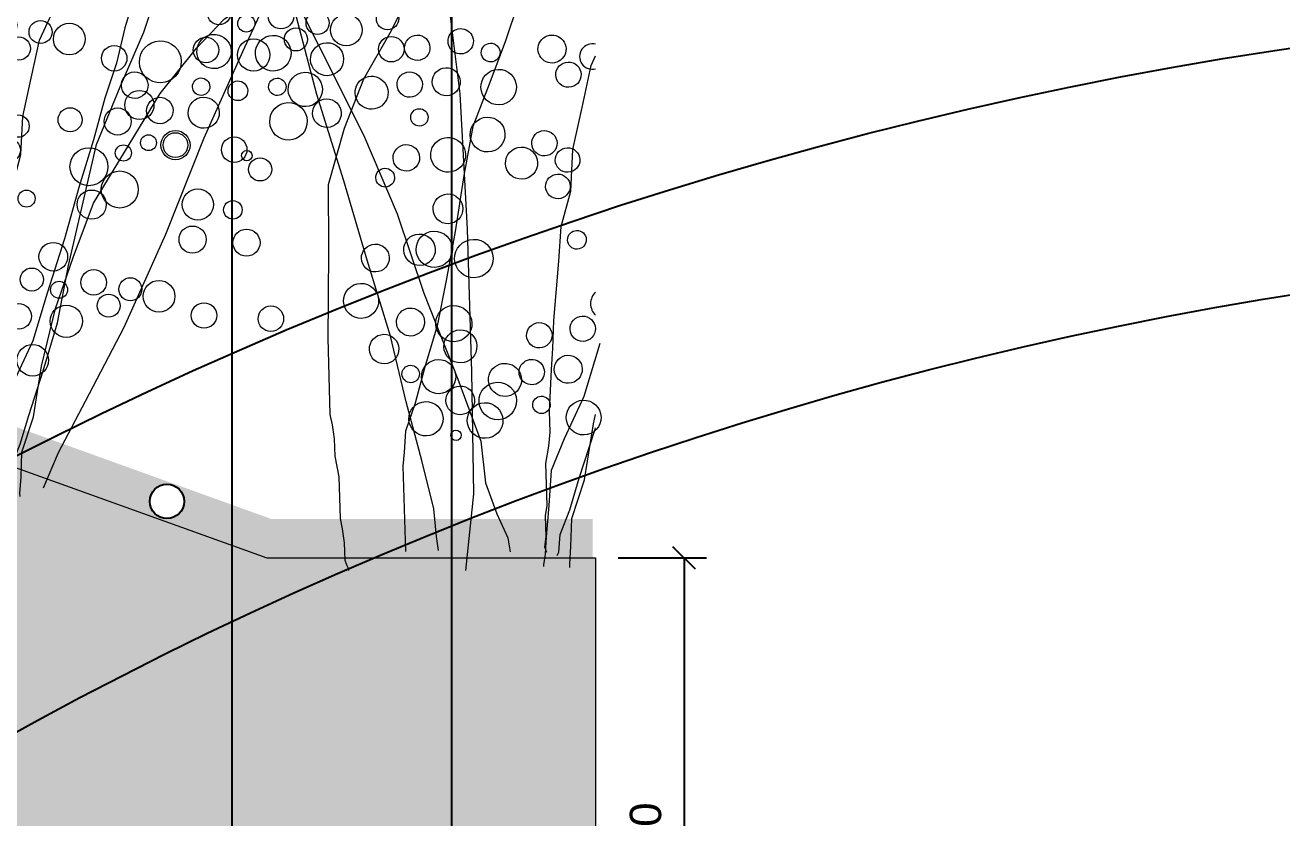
# Model space of a CAD drawing. Header units: metres. Extents: x -325 to 301, y -147 to 149.
# Drawn here: x 15.002 to 16.403, y 118.587 to 119.471 of the extents above; entities that cross this region are included whole.
import ezdxf

# ---------------------------------------------------------------- set-up
doc = ezdxf.new("R2010")
doc.units = ezdxf.units.M
doc.layers.get('Defpoints').update_dxf_attribs({"lineweight": 13})
doc.layers.add('-AUX_RIM', color=2, linetype='Continuous', plot=False)
doc.layers.add('0-TX-1_25', color=7, linetype='Continuous', true_color=0x3f4f7f)
for name, color, linetype in [('02-TRAÇ-D-linia 2', 251, 'Continuous'), ('10-DET-encoixinat', 37, 'Continuous'), ('10-DET_TERRENY_compactat', 252, 'Continuous')]:
    doc.layers.add(name, color=color, linetype=linetype)
for name, color, linetype, lineweight in [('05-VEG-gris 50%', 253, 'Continuous', 18), ('1-CM', 7, 'Continuous', 0), ('2-L-secció', 1, 'Continuous', 0)]:
    doc.layers.add(name, color=color, linetype=linetype, lineweight=lineweight)
doc.styles.get("Standard").update_dxf_attribs({"font": 'arial.ttf'})
doc.dimstyles.new('ISO-25', dxfattribs={"dimtxt": 0.1, "dimasz": 0.1, "dimexe": 0.1, "dimexo": 0.1, "dimgap": 0.1, "dimtad": 1, "dimdec": 0, "dimlfac": 100, "dimzin": 9, "dimtxsty": 'Standard', "dimblk": 'OBLIQUE', "dimcen": 0.1, "dimadec": 0, "dimazin": 0, "dimtfac": 1, "dimtdec": 0, "dimtmove": 0, "dimatfit": 3, "dimldrblk": 'OBLIQUE', "dimfxl": 1, "dimarcsym": 0})

# ---------------------------------------------------------------- blocks, each defined once
blk = doc.blocks.new('ccddddddddddd')
for points in [[(92.17118508927524, 14.45525125507265), (92.1602315818891, 14.54284491715953), (92.14927795156837, 14.71803216030821), (92.08355653705075, 15.02460998017341), (91.9959279843606, 15.39688300667331), (91.9082994312048, 15.81295286351815), (91.77685660263523, 16.29471792606637), (91.64541377406567, 16.79838144592941), (91.49206380639225, 17.34584179753438), (91.36062097735703, 17.91520052356645), (91.22917814878747, 18.52835616283119), (91.11964245792478, 19.14151172060519), (91.09773531928658, 19.6451752409339), (91.08678181190044, 20.01744826603681), (91.08678181190044, 20.1926355920732), (91.10868894960731, 20.19263559160754)], [(90.23240342363715, 20.01744826603681), (90.25431056134403, 20.01744826603681), (90.35289262235165, 19.92985460348427), (90.41861403686926, 19.7765657347627), (90.55005686543882, 19.57947995234281), (90.74722110852599, 19.22910538315773), (90.96629249025136, 18.79113706946373), (91.22917814878747, 18.26557517424226), (91.51397094503045, 17.65241961786523), (91.77685660263523, 17.08306080941111), (91.97402084618807, 16.57939737197012), (92.12737081339583, 16.07573385164142), (92.32453505601734, 15.52827350096777), (92.45597788598388, 15.13410201761872), (92.47788502369076, 14.8713211119175), (92.54360643820837, 14.67423532949761), (92.60932785319164, 14.52094646031037), (92.62028148304671, 14.43335279775783)], [(92.63123499089852, 19.97365143429488), (92.6531421286054, 19.9736514352262), (92.64218862075359, 19.88605777220801), (92.63123499043286, 19.79846410965547), (92.63123499136418, 19.6889720717445), (92.60932785226032, 19.60137840919197), (92.59837434487417, 19.53568312060088), (92.57646720623598, 19.44808954047039), (92.5545600685291, 19.36049587745219), (92.53265293082222, 19.25100375711918), (92.46693151630461, 19.11961326375604), (92.44502437766641, 18.96632439503446), (92.3793029631488, 18.79113706946373), (92.31358154863119, 18.61594982631505), (92.24786013411358, 18.41886404342949), (92.18213872006163, 18.22177834343165), (92.11641730554402, 18.00279418611899), (91.96306733880192, 17.71811482310295), (91.78781023295596, 17.43343546055257), (91.65636740392074, 17.12685764115304), (91.54683171305805, 16.77648307196796), (91.53587808320299, 16.38231158908457), (91.52492457535118, 16.05383539479226), (91.51397094456479, 15.81295286351815), (91.51397094456479, 15.33118780050427), (91.52492457535118, 15.26549251191318), (91.53587808273733, 15.17789884936064), (91.53587808273733, 15.068406812381), (91.54683171305805, 15.00271152332425), (91.55778522137552, 14.93701631762087), (91.55778522090986, 14.67423532949761), (91.56873885169625, 14.60854012332857), (91.5796923590824, 14.52094646077603), (91.5796923590824, 14.41145442333072), (91.59064598940313, 14.37860673852265), (91.60159949725494, 14.35670836362988), (91.60159949678928, 14.3457591352053)], [(91.9630673378706, 19.84226094093174), (92.00688161421567, 19.84226094093174), (92.01783512206748, 19.75466727791354), (92.08355653658509, 19.49188628932461), (92.1711850897409, 19.09771488886327), (92.25881364196539, 18.61594982584938), (92.324535056483, 18.02469264343381), (92.39025647100061, 17.32394342357293), (92.41216360917315, 16.4699052516371), (92.41216360917315, 15.57207033177838), (92.40121010132134, 14.80562582332641), (92.33548868680373, 14.32386076077819), (92.31358154863119, 14.10487660346553), (92.324535056483, 14.09392737504095)], [(93.25558848958462, 19.73276890348643), (93.25558848958462, 19.56853080587462), (93.2446348592639, 19.45903868647292), (93.23368135187775, 19.3276481917128), (93.21177421323955, 19.17435932345688), (93.18986707506701, 19.04296882916242), (93.12414566101506, 18.91157833440229), (93.05842424603179, 18.75828946661204), (92.99270283151418, 18.62689897231758), (92.92698141699657, 18.473610103596), (92.90507427882403, 18.29842277802527), (92.83935286477208, 18.10133707756177), (92.77363145025447, 17.88235292071477), (92.68600289756432, 17.64147038944066), (92.57646720670164, 17.37868940085173), (92.46693151583895, 17.11590849515051), (92.40121010132134, 16.80933067528531), (92.33548868726939, 16.45895602367818), (92.26976727228612, 16.15237828623503), (92.20404585823417, 15.867698923219), (92.11641730554402, 15.60491793509573), (92.05069589149207, 15.38593377778307), (91.9849744765088, 15.21074645221233), (91.9740208457224, 15.07935604080558), (91.9630673378706, 14.99176237778738), (91.9630673378706, 14.45525125507265)], [(94.73401807900518, 19.31669904664159), (94.73401807947084, 19.20720692630857), (94.72306444868445, 19.18530855188146), (94.71211094036698, 19.11961326375604), (94.69020380219445, 19.05391805805266), (94.6244823881425, 18.9663243945688), (94.53685383545235, 18.85683235758916), (94.42731814458966, 18.72544186376035), (94.2958753160201, 18.57215299457312), (94.18633962515742, 18.44076250074431), (94.09871107293293, 18.26557517424226), (94.01108251977712, 18.11228630598634), (93.94536110479385, 17.93709898088127), (93.8796396907419, 17.74001328041777), (93.81391827668995, 17.54292749799788), (93.74819686170667, 17.30204496672377), (93.66056830901653, 17.061162434984), (93.57293975679204, 16.7764830715023), (93.46340406592935, 16.44800687720999), (93.353868374601, 16.09763222653419), (93.22242554603145, 15.72535920049995), (93.11288985563442, 15.39688300620764), (92.98144702613354, 15.13410201808438), (92.89381847390905, 14.93701631762087), (92.87191133527085, 14.71803216077387), (92.85000419709831, 14.52094646077603), (92.83905056677759, 14.41145442379639), (92.82809705892578, 14.3457591352053), (92.82809705939144, 14.33480998966843)], [(92.85000419756398, 14.42240356933326), (92.83905056724325, 14.45525125460699), (92.85000419709831, 14.52094646077603), (92.85000419709831, 14.65233695553616), (92.86095770495012, 14.71803216077387), (92.86095770541579, 14.9808131493628), (92.88286484358832, 15.09030518634245), (92.89381847390905, 15.17789884889498), (92.89381847390905, 15.30928934318945), (92.90477198176086, 15.44067983748391), (92.91572561208159, 15.57207033224404), (92.9266791199334, 15.70346082560718), (92.93763274978846, 15.87864806922153), (92.959539887961, 16.05383539479226), (92.98144702613354, 16.2509210947901), (93.00335416430607, 16.46990525256842), (93.06907557882369, 16.68888940894976), (93.09098271699622, 16.95167039800435), (93.15670413151383, 17.21445130370557), (93.22242554603145, 17.47723229182884), (93.33196123689413, 17.6962164491415), (93.44149692729115, 17.87140369229019), (93.52912548044696, 18.04659101786092), (93.59484689496458, 18.22177834343165), (93.68247544765472, 18.37506721215323), (93.74819686217234, 18.48455933155492), (93.77010400034487, 18.5502545372583), (93.78105750773102, 18.57215299457312), (93.79201113805175, 18.59405136900023), (93.79201113805175, 18.60500059742481)], [(92.91572561208159, 14.40050519490615), (92.92667911946774, 14.42240356933326), (92.93763275025412, 14.53189568873495), (93.00335416430607, 14.68518455792218), (93.06907557928935, 14.88227025792003), (93.17861126968637, 15.18884807731956), (93.28814696054906, 15.51732427207753), (93.37577551277354, 15.91149575449526), (93.59484689496458, 16.74363546911627), (93.77010400034487, 17.13780686911196), (93.94536110525951, 17.51007989514619), (94.0548967961222, 17.81665771501139), (94.16443248651922, 18.03564187232405), (94.29587531555444, 18.25462594628334), (94.38350386824459, 18.3641180661507), (94.40541100688279, 18.37506721215323), (94.41636451426893, 18.37506721261889)], [(93.15670413151383, 14.37860673805699), (93.26623982191086, 14.61948935221881), (93.46340406546369, 14.96986392093822), (93.74819686217234, 15.47352744080126), (94.0548967961222, 16.10858145449311), (94.33968959236518, 16.76553384354338), (94.6244823881425, 17.35679102642462), (94.84355376986787, 17.79475925769657), (94.97499659890309, 18.07943862024695), (94.99690373707563, 18.14513390883803)], [(92.99240053351969, 14.32386076077819), (92.99240053351969, 14.34575913567096), (93.00335416477174, 14.45525125460699), (93.01430767215788, 14.63043849822134), (93.10193622438237, 14.8713211119175), (93.1676576398313, 15.22169568063691), (93.27719332976267, 15.61586716352031), (93.40863615879789, 15.96624173223972), (93.56198612600565, 16.3385147578083), (94.04394316580147, 17.08306080941111), (94.30682882387191, 17.38963862881064), (94.50399306695908, 17.58672432973981), (94.61352875782177, 17.65241961786523), (94.6573430346325, 17.65241961693391), (94.74497158685699, 17.64147038897499), (95.00785724446177, 17.64147038944066), (95.02976438309997, 17.63052116055042), (95.05167152127251, 17.63052116055042)], [(94.74497158685699, 17.64147038897499), (95.10643942793831, 17.64147038850933), (95.12834656564519, 17.65241961739957), (95.41313936142251, 17.65241961786523), (95.41313936188817, 17.64147038897499), (95.43504650052637, 17.64147038897499), (95.43504650052637, 17.63052116008475), (95.44600000791252, 17.61957201454788), (95.45695363823324, 17.61957201454788), (95.45695363823324, 17.60862278658897), (95.47886077594012, 17.59767355816439), (95.48981428472325, 17.58672432880849), (95.50076791457832, 17.57577518327162)]]:
    blk.add_lwpolyline(points)
for centre, radius in [((92.50731832021847, 20.78011920209974), 0.09914972109653161), ((92.8620486264117, 20.71819748636335), 0.08827586927244695), ((92.35396835301071, 20.62683025095612), 0.0797138132272792), ((93.11398077663034, 20.6634514266625), 0.07971381322727139), ((93.31114502064884, 20.60870544845238), 0.1100385761945846), ((91.51054347259924, 20.53923658793792), 0.1038774050785438), ((92.08012906461954, 20.59398264810443), 0.07971381322727139), ((92.54017896577716, 20.5501858163625), 0.05896654791170974), ((92.9606308103539, 20.55395938875154), 0.07971381322727139), ((93.6178449545987, 20.466365726199), 0.08827588449571261), ((91.19289002986625, 20.37499849172309), 0.05475392728177474), ((91.3681471357122, 20.353100115899), 0.1078442209085107), ((92.02536128088832, 20.3640493452549), 0.0797138132272792), ((92.2553861704655, 20.37499849079177), 0.08828397434522552), ((92.58399324212223, 20.33120165998116), 0.1116622003345008), ((91.78438276099041, 20.32025251351297), 0.1038774050785438), ((91.91582559002563, 20.14506518794224), 0.2190155618666085), ((91.09430784732103, 20.18886201875284), 0.1179330192981251), ((91.49958996474743, 20.19981116522104), 0.09029159687583978), ((90.94095788057894, 20.03557306807488), 0.131875252192638), ((91.28051858302206, 20.09031912824139), 0.1078442962242974), ((91.65184901002795, 20.06842075381428), 0.1122136528435823), ((92.08012906461954, 20.15601441636682), 0.05474597743621246), ((92.34301472222432, 20.06842075381428), 0.1094920372972297), ((92.7963272118941, 20.12694030348212), 0.0797138132272792), ((93.78214843012393, 20.13788953144103), 0.100948621194932), ((92.93872367218137, 20.01744826603681), 0.07742317901411151), ((93.30019139032811, 20.0502958688885), 0.08341479203162756), ((93.6287984624505, 20.02839749492705), 0.09355456895831013), ((91.4667291957885, 19.98082709126174), 0.03284760294668843), ((91.82819703733549, 19.93703025951982), 0.083391818526349), ((92.09108269494027, 19.94797948841006), 0.1094920372972297), ((90.77556348359212, 19.89323342777789), 0.08359032011394589), ((91.19289003079757, 19.87133497092873), 0.05475392728177474), ((92.55113259609789, 19.88228419935331), 0.100948621194932), ((92.8730022571981, 19.85321016889066), 0.07742319637127354), ((93.83691633632407, 19.87510854331776), 0.05475392728177474), ((94.02312694909051, 19.85321016935632), 0.100948621194932), ((94.02312694909051, 19.85321016935632), 0.08552993772729109), ((91.42291491990909, 19.83848736807704), 0.0619504096055185), ((92.33206121437252, 19.81658899364993), 0.05896647138640877), ((93.42068071104586, 19.72181967506185), 0.1313904942115585), ((93.66165923094377, 19.80941333761439), 0.05583111220221605), ((94.4284090665169, 19.80941333761439), 0.08827588449571261), ((90.92891338979825, 19.72899533063173), 0.083391818526349), ((91.20384353818372, 19.70709687424824), 0.0979638998719097), ((94.6036661718972, 19.66707361536101), 0.0797138132272792), ((90.6233044383116, 19.58665560837835), 0.08830179011489034), ((92.08012906461954, 19.60855406522751), 0.09355464613128266), ((93.6287984624505, 19.5575815779157), 0.1281631355179718), ((93.6287984624505, 19.5575815779157), 0.1281631355179718), ((90.08658734429628, 19.50710891373456), 0.09914972109653161), ((92.98253794806078, 19.51378474617377), 0.05896654791170974), ((93.43163421889767, 19.45903868600726), 0.100948621194932), ((94.16552340891212, 19.43714031158015), 0.1078442209085107), ((89.5993650695309, 19.32097235973924), 0.07971381322727139), ((89.93323737708852, 19.35381996259093), 0.0797138132272792), ((90.36042650975287, 19.32097235973924), 0.08827586927244695), ((90.91905074194074, 19.31292547378689), 0.08759366280770564), ((91.29147209087387, 19.35672230552882), 0.1143168244103129), ((91.83915054472163, 19.35672230552882), 0.09914972109653161), ((92.2334790318273, 19.29102701693773), 0.1209383224137713), ((94.40650192834437, 19.39334348030388), 0.06385108598971867), ((90.11944799032062, 19.27717552846298), 0.05896654791170974), ((90.62493505468592, 19.27813989901915), 0.06916781482529323), ((94.12170913256705, 19.19625778030604), 0.09355468922416664), ((94.49413048103452, 19.1634100950323), 0.09355468922416664), ((89.54459728533402, 19.09103905688971), 0.0797138132272792), ((89.83465519361198, 19.10198820289224), 0.08828397434522552), ((90.1632622666657, 19.05819137161598), 0.1116622003345008), ((90.62432604283094, 19.10091247688979), 0.07971381322727139), ((90.82149028638378, 19.04616649914533), 0.1100385761945846), ((93.15546696865931, 19.10642892122269), 0.09914972109653161), ((94.89874616917223, 19.0372787155211), 0.09914972109653161), ((90.47097607562318, 18.99142043991014), 0.07971381322727139), ((91.12819022033364, 18.90382677689195), 0.08827588449571261), ((91.39991686027497, 18.88590638805181), 0.1139313534327422), ((93.00211700191721, 18.95313997007906), 0.0797138132272792), ((93.4293061341159, 18.92029236769304), 0.08827586927244695), ((94.74539620196447, 18.88398976437747), 0.0797138132272792), ((92.64738657139242, 18.79607752989978), 0.07971381322727139), ((93.18832761468366, 18.87649553595111), 0.05896654791170974), ((93.68123828433454, 18.86554630752653), 0.07971381322727139), ((93.87840252742171, 18.81080033024773), 0.1100385761945846), ((94.93160681519657, 18.80734532978386), 0.05896654791170974), ((95.17258533509448, 18.85114216106012), 0.08827586927244695), ((95.42451748484746, 18.79639610135928), 0.07971381322727139), ((90.95698824804276, 18.73876838758588), 0.0928042669996929), ((91.39224458299577, 18.67940983595327), 0.1078442209085107), ((92.07780097937211, 18.74133146926761), 0.1038774050785438), ((92.90353481797501, 18.70130821038038), 0.08828397434522552), ((93.52788831666112, 18.75605427054688), 0.07971381322727139), ((95.62168172886595, 18.74165012408048), 0.1100385761945846), ((91.21698747761548, 18.70130821038038), 0.05475392728177474), ((91.80848020780832, 18.64656223310158), 0.1038774050785438), ((91.93992303684354, 18.47137490753084), 0.2190155618666085), ((92.04945872724056, 18.69035906484351), 0.0797138132272792), ((93.23214189056307, 18.65751137910411), 0.1116622003345008), ((94.18510246183723, 18.66846060752869), 0.08827588449571261), ((94.64681401941925, 18.63215800421312), 0.08828397434522552), ((94.97542109200731, 18.5883611724712), 0.1116622003345008), ((95.27116751810536, 18.68690406344831), 0.07971381322727139), ((91.1184052946046, 18.51517173880711), 0.1179330192981251), ((91.523687412031, 18.5261208852753), 0.09029159687583978), ((95.92838166281581, 18.59931040136144), 0.08827588449571261), ((91.30461603077129, 18.41662884736434), 0.1078442962242974), ((92.10422651190311, 18.48232413595542), 0.05474597743621246), ((90.96505532739684, 18.36188278766349), 0.131875252192638), ((91.67594645684585, 18.39473047340289), 0.1122136528435823), ((92.99116337066516, 18.39473047340289), 0.1094920372972297), ((94.3494059368968, 18.33998441323638), 0.100948621194932), ((91.85229448415339, 18.26333997910842), 0.083391818526349), ((92.11518014175817, 18.27428920799866), 0.1094920372972297), ((93.3635847195983, 18.3290351848118), 0.0797138132272792), ((90.79966093041003, 18.21954314783216), 0.08359032011394589), ((91.49082664307207, 18.30713681038469), 0.03284760294668843), ((93.19928124500439, 18.20859391894192), 0.100948621194932), ((93.50598117848858, 18.21954314783216), 0.07742317901411151), ((93.86744889710099, 18.25239075068384), 0.08341479203162756), ((94.19605596922338, 18.23049237625673), 0.09355456895831013), ((94.62448251107708, 18.25462594581768), 0.07742319637127354), ((94.90927530638874, 18.23272757232189), 0.07743792491863587), ((91.21698747761548, 18.19764469005167), 0.05475392728177474), ((91.447012366727, 18.16479708813131), 0.0619504096055185), ((92.98020986327901, 18.14289871323854), 0.05896647138640877), ((95.2488358868286, 18.13418468041345), 0.09029159687583978), ((90.95301083661616, 18.055305050686), 0.083391818526349), ((91.22794098593295, 18.03340659337118), 0.0979638998719097), ((93.44025976397097, 18.055305050686), 0.07742319637127354), ((94.40417384309694, 18.07720342511311), 0.05475392728177474), ((94.59038445679471, 18.05530505022034), 0.100948621194932), ((94.59038445679471, 18.05530505022034), 0.08552993772729109), ((90.64740188512951, 17.91296532796696), 0.08830179011489034), ((92.10422651190311, 17.93486378435045), 0.09355464613128266), ((93.9879382182844, 17.92391455639154), 0.1313904942115585), ((94.22891673771665, 18.01150821940973), 0.05583111220221605), ((94.19605596968904, 17.75967645877972), 0.1281631355179718), ((94.19605596968904, 17.75967645877972), 0.1281631355179718), ((94.62203529756516, 17.77874510781839), 0.09914972109653161), ((95.41313948435709, 17.7509624264203), 0.1143169033563484), ((90.85377357294783, 17.63562550675124), 0.1078442962242974), ((93.54979545529932, 17.71587962796912), 0.05896654791170974), ((90.51421286957338, 17.58087944658473), 0.131875252192638), ((91.22510399948806, 17.61372713185847), 0.1122136528435823), ((91.56246991548687, 17.56578805856407), 0.1038774050785438), ((92.13205550750718, 17.62053411826491), 0.07971381322727139), ((92.40589479589835, 17.6533817211166), 0.0797138132272792), ((92.97846367675811, 17.58720544259995), 0.08827586927244695), ((94.4686853303574, 17.62545615714043), 0.0797138132272792), ((94.89587446348742, 17.59260855335742), 0.08827586927244695), ((92.59210540866479, 17.57673728698865), 0.05896654791170974), ((93.23039582651109, 17.53245938289911), 0.07971381322727139), ((93.42756007006392, 17.47771340515465), 0.1100385761945846), ((94.65489594358951, 17.54881172254682), 0.05896654791170974), ((95.14780661370605, 17.53786249365658), 0.07971381322727139), ((95.34497085725889, 17.48311651591212), 0.1100385761945846), ((95.63221086654812, 17.55387672642246), 0.07742319637128761), ((90.3488184735179, 17.43853980628774), 0.08359032011394589), ((91.4200735790655, 17.37965158652514), 0.1078442209085107), ((92.30731261335313, 17.40154996095225), 0.08828397434522552), ((93.07704585976899, 17.4229673454538), 0.07971381322727139), ((94.99445664696395, 17.42837045621127), 0.07971381322727139), ((90.76614501979202, 17.41664134990424), 0.05475392728177474), ((90.99616990983486, 17.38379374658689), 0.0619504096055185), ((91.2448164736852, 17.40154996141791), 0.05475392728177474), ((91.8363092043437, 17.34680398320779), 0.1038774050785438), ((92.07728772377595, 17.39060081494972), 0.0797138132272792), ((92.63591968500987, 17.35775312967598), 0.1116622003345008), ((93.73426000401378, 17.33537368290126), 0.08827588449571261), ((94.37010314781219, 17.37362439604476), 0.08828397434522552), ((94.69871022040024, 17.32982756523415), 0.1116622003345008), ((95.65167079120874, 17.34077679365873), 0.08827588449571261), ((90.5021683787927, 17.27430170960724), 0.083391818526349), ((90.77709852810949, 17.25240325229242), 0.0979638998719097), ((91.30848026368767, 17.18208481417969), 0.1179330192981251), ((91.55151640810072, 17.22636263491586), 0.09029159687583978), ((92.13205550797284, 17.18256588606164), 0.05474597743621246), ((92.55718713905662, 17.0616435483098), 0.1094920372972297), ((92.3052551113069, 16.94120228243992), 0.1094920372972297), ((92.91274226177484, 16.99594826018438), 0.0797138132272792), ((93.89856347907335, 17.0068974881433), 0.100948621194932), ((91.03998418571427, 16.97404988575727), 0.03284760294668843), ((92.04236945323646, 16.930253054481), 0.083391818526349), ((92.76530501246452, 16.87550699478015), 0.100948621194932), ((93.05513872113079, 16.88645622273907), 0.07742317901411151), ((93.41660643927753, 16.91930382605642), 0.08341479203162756), ((93.74521351233125, 16.89740545116365), 0.09355456895831013), ((91.90531620429829, 16.80981178861111), 0.05896647138640877), ((92.98941730661318, 16.72221812605858), 0.07742319637127354), ((93.95333138620481, 16.74411650048569), 0.05475392728177474), ((94.13954199897125, 16.72221812512726), 0.100948621194932), ((94.13954199897125, 16.72221812512726), 0.08552993772729109), ((92.29430148098618, 16.60177685972303), 0.09355464613128266), ((93.53709576139227, 16.59082763129845), 0.1313904942115585), ((93.77807428082451, 16.67842129431665), 0.05583111220221605), ((94.54482411639765, 16.67842129431665), 0.08827588449571261), ((94.72008122131228, 16.53608157159761), 0.0797138132272792), ((93.74521351186559, 16.42658953461796), 0.1281631355179718), ((93.74521351186559, 16.42658953461796), 0.1281631355179718), ((92.10772894509137, 16.34994510002434), 0.09914972109653161), ((92.20096791768447, 16.34994510002434), 0.1143168244103129), ((93.09895299747586, 16.38279270287603), 0.05896654791170974), ((91.82854656875134, 16.30614826828241), 0.08759366280770564), ((92.44765144772828, 16.28424981143326), 0.1209383224137713), ((93.54804926877841, 16.32804664317518), 0.100948621194932), ((94.28193845879287, 16.30614826828241), 0.1078442209085107), ((94.52291697775945, 16.26235143747181), 0.06385108598971867), ((91.73098611226305, 16.03938929410651), 0.1100385761945846), ((94.23812418198213, 16.0652657370083), 0.09355468922416664), ((94.61054553091526, 16.03241805126891), 0.09355468922416664), ((93.2718820180744, 15.97543687839061), 0.09914972109653161), ((92.03768604714423, 15.89704957138747), 0.08827588449571261), ((92.30941268615425, 15.87912918301299), 0.1139313534327422), ((91.86648407392204, 15.73199118301272), 0.0928042669996929), ((92.34637937927619, 15.73455426469445), 0.1038774050785438), ((92.84469276247546, 15.78930032392964), 0.07971381322727139), ((93.11853205086663, 15.82214792724699), 0.0797138132272792), ((93.54572118353099, 15.7893003243953), 0.08827586927244695), ((93.30474266409874, 15.74550349265337), 0.05896654791170974), ((93.79765333421528, 15.73455426422879), 0.07971381322727139), ((93.9948175768368, 15.67980828741565), 0.1100385761945846), ((92.20398304238915, 15.54841779312119), 0.1078442209085107), ((93.01994986785576, 15.5703161675483), 0.08828397434522552), ((93.64430336654186, 15.62506222724915), 0.07971381322727139), ((92.02872593747452, 15.57031616708264), 0.05475392728177474), ((92.62021866859868, 15.51557018980384), 0.1038774050785438), ((92.78992497874424, 15.55936702108011), 0.0797138132272792), ((93.34855694044381, 15.52651933580637), 0.1116622003345008), ((94.30151751171798, 15.53746856376529), 0.08827588449571261), ((94.76322906883433, 15.50116596091539), 0.08828397434522552), ((92.33542587142438, 15.39512884197757), 0.09029159687583978), ((92.57106118137017, 15.38417969550937), 0.1179330192981251), ((92.116354489699, 15.28563680453226), 0.1078442962242974), ((92.8446927620098, 15.35133209312335), 0.05474597743621246), ((92.48768491717055, 15.26373843010515), 0.1122136528435823), ((93.10757842008024, 15.26373842963949), 0.1094920372972297), ((92.30256510339677, 15.17614476708695), 0.03284760294668843)]:
    blk.add_circle(centre, radius)
blk = doc.blocks.new('_Oblique')
at = {"color": 0, "lineweight": -2}
blk.add_line((-0.499999999995058, -0.4999999998130015), (0.500000000028669, 0.500000000163238), dxfattribs=at)
blk = doc.blocks.new('*D2720')
at = {"layer": '0-TX-1_25', "color": 0, "lineweight": -2, "transparency": 16777216}
for p, q in [((15.66273786964828, 118.8766216856901), (15.76140890504773, 118.8766216856901)), ((15.73640890504773, 118.8766216856901), (15.73640890504773, 118.276621685597)), ((15.66273786964828, 118.276621685597), (15.76140890504773, 118.276621685597))]:
    blk.add_line(p, q, dxfattribs=at)
at = {"layer": 'Defpoints', "color": 0, "transparency": 16777216}
for p in [(15.63773786964828, 118.8766216856901), (15.63773786964828, 118.276621685597), (15.73640890504773, 118.276621685597)]:
    blk.add_point(p, dxfattribs=at)
at = {"layer": '0-TX-1_25', "color": 0, "lineweight": -2, "transparency": 16777216, "xscale": 0.025, "yscale": 0.025, "zscale": 0.025}
for p, rotation in [((15.73640890504773, 118.8766216856901), 90), ((15.73640890504773, 118.276621685597), 270)]:
    blk.add_blockref('_Oblique', p, dxfattribs=dict(at, rotation=rotation))
at = {"layer": '0-TX-1_25', "color": 0, "transparency": 16777216, "insert": (15.6935388504775, 118.5766216856435), "char_height": 0.035, "attachment_point": 5, "rotation": 90}
blk.add_mtext('60', dxfattribs=at)

msp = doc.modelspace()

# ---------------------------------------------------------------- hatches: boundary and pattern name
at = {"layer": '10-DET-encoixinat'}
h = msp.add_hatch(dxfattribs=at)
h.set_pattern_fill('CROSS', color=256, scale=0.002, angle=91.10144121152325)
h.set_pattern_definition([(91.10144121152311, (1.436916130683358, 122.0790472416548), (-0.01294178032110458, 0.01245352649333795), [0.00635, -0.01905]), (181.1014412115233, (1.440029512306694, 122.082282686735), (-0.01245352649333795, -0.01294178032110458), [0.00635, -0.01905])])
h.paths.add_polyline_path([(14.60226427080116, 119.1170021586293), (14.08412464698438, 119.1170022225432), (14.13575710936468, 118.9170119674011), (14.2224844505248, 118.5861367897009), (14.57392912854129, 118.4806507480285), (15.25368662969828, 118.27662168569), (15.63773786964828, 118.27662168569), (15.63773786962565, 118.87662168569), (15.27111083876287, 118.87662168569)])
at = {"layer": '10-DET_TERRENY_compactat'}
h = msp.add_hatch(dxfattribs=at)
h.set_pattern_fill('HEX', color=256, scale=0.002, angle=0.5782318252177278)
h.set_pattern_definition([(0.5782318252177278, (0, 0), (-0.000110995747240735, 0.01099796253877573), [0.00635, -0.0127]), (120.5782318252177, (0, 0), (-0.00946901707482901, -0.005595106406210373), [0.00635, -0.0127]), (60.57823182521773, (0.006349676630719095, 6.408342453239108e-05), (-0.009580012822069743, 0.00540285613256535), [0.00635, -0.0127])])
edge = h.paths.add_edge_path()
edge.add_line((14.64914128962859, 119.1462462721245), (15.2764225663434, 118.9199495782625))
edge.add_line((15.2764225663434, 118.9199495782625), (15.63432539013684, 118.9199495782625))
edge.add_line((15.63432539013684, 118.9199495782625), (15.63432539013684, 118.87662168569))
edge.add_line((15.63432539013684, 118.87662168569), (15.27111083876287, 118.87662168569))
edge.add_line((15.27111083876287, 118.87662168569), (14.60226421249561, 119.117002179584))
edge.add_arc((14.64536350470524, 119.1001088466799), 0.04629183173716765, 85.31899899317779, 158.596652369334, ccw=False)
edge = h.paths.add_edge_path()
edge.add_arc((14.64132370229828, 119.1287669301312), 0.01914789983742438, 0, 360)
edge = h.paths.add_edge_path(flags=16)
edge.add_arc((15.1596413748178, 118.9396546277497), 0.01914789983742438, 0, 360)

# ---------------------------------------------------------------- linework, layer by layer
at = {"layer": '-AUX_RIM'}
for radius in [4.651662449357509, 4.651662449357509, 4.379523189042336, 4.379523189042336]:
    msp.add_circle((17.10335728562962, 114.8448327236284), radius, dxfattribs=at)
at = {"layer": '0-TX-1_25'}
msp.add_line((15.4772942019698, 117.7436816622882), (15.4772942019698, 119.6103741910184), dxfattribs=at)
msp.add_lwpolyline([(15.23259478134003, 118.0233674277147), (15.23259478134003, 119.6184071319074)], dxfattribs=at)
at = {"layer": '02-TRAÇ-D-linia 2'}
msp.add_circle((15.1596413748178, 118.9396546277497), 0.01914789983742415, dxfattribs=at)
at = {"layer": '05-VEG-gris 50%'}
for p, q in [((15.27539429145677, 119.5553260287156), (15.32913752927183, 119.4481602567897)), ((15.43405601248515, 119.5134708463548), (15.40839008465182, 119.4621952185998)), ((15.47082827827135, 119.5184601356716), (15.48620741116461, 119.3946023072078)), ((15.3268863797004, 119.3937027903209), (15.30055751921018, 119.4939218510793)), ((15.55118818497293, 119.495620948522), (15.53693823788577, 119.4524581295578)), ((15.40839008465182, 119.4621952185998), (15.37884112083482, 119.4108029811846)), ((15.53693823788577, 119.4524581295578), (15.5189218185129, 119.4052972037199)), ((15.32913752927183, 119.4481602567897), (15.37876460501482, 119.3486408398464)), ((15.6226429209418, 119.3792745834481), (15.63289326868495, 119.4262022897277)), ((15.63289326868495, 119.4262022897277), (15.63773785909263, 119.4366610108942)), ((15.37884112083482, 119.4108029811846), (15.35717479226048, 119.3557624661942)), ((15.5189218185129, 119.4052972037199), (15.50090539869882, 119.3581362925739)), ((15.35698171300006, 119.2974818217467), (15.3268863797004, 119.3937027903209)), ((15.48620741116461, 119.3946023072078), (15.49463641581235, 119.2433408234757)), ((15.61239257275992, 119.3323468917777), (15.6226429209418, 119.3792745834481)), ((15.35717479226048, 119.3557624661942), (15.33962462568559, 119.2930755958885)), ((15.50090539869882, 119.3581362925739), (15.49088817757525, 119.3034456067144)), ((15.37876460501482, 119.3486408398464), (15.41639288280583, 119.2604160849345)), ((15.60990829665392, 119.2856524048086), (15.61239257275992, 119.3323468917777)), ((15.38296088369895, 119.2089072230095), (15.35698171300006, 119.2974818217467)), ((15.49088817757525, 119.3034456067144), (15.48110408315382, 119.2409919412776)), ((15.33962462568559, 119.2930755958885), (15.33978123656771, 119.223150474973)), ((15.59942482229117, 119.2464876781087), (15.60990829665392, 119.2856524048086)), ((15.41639288280583, 119.2604160849345), (15.44625508940584, 119.1719580958551)), ((15.48110408315382, 119.2409919412776), (15.471086861509, 119.1863012700249)), ((15.49463641581235, 119.2433408234757), (15.49941551081742, 119.0841997652828)), ((15.59670741956806, 119.2075561706369), (15.59942482229117, 119.2464876781087)), ((15.33978123656771, 119.223150474973), (15.33958817892738, 119.1648698313401)), ((15.40882349086745, 119.1242141214082), (15.38296088369895, 119.2089072230095)), ((15.59387345331208, 119.1725061603835), (15.59670741956806, 119.2075561706369)), ((15.471086861509, 119.1863012700249), (15.46095307694005, 119.1354920812212)), ((15.44625508940584, 119.1719580958551), (15.48411649408512, 119.0759703469143)), ((15.59092292396691, 119.141337632574), (15.59387345331208, 119.1725061603835)), ((15.33958817892738, 119.1648698313401), (15.33892884626022, 119.1221151461298)), ((15.46095307694005, 119.1354920812212), (15.4468196933808, 119.0884477652037)), ((15.58991390132227, 119.1102274238367), (15.59092292396691, 119.141337632574)), ((15.33892884626022, 119.1221151461298), (15.34149323861715, 119.0367223860215)), ((15.42657033686253, 119.0509322622775), (15.40882349086745, 119.1242141214082)), ((15.64221833251919, 119.1156831381474), (15.62455160293515, 119.0568777503707)), ((15.58867177411687, 119.0868801808845), (15.58991390132227, 119.1102274238367)), ((15.4468196933808, 119.0884477652037), (15.43633621910555, 119.0492830383413)), ((15.58742962521132, 119.0635329370327), (15.58867177411687, 119.0868801808845)), ((15.48411649408512, 119.0759703469143), (15.5095128487107, 119.0068031895405)), ((15.49941551081742, 119.0841997652828), (15.50155371935563, 118.9482893264295)), ((15.58618749801087, 119.0401856939154), (15.58742962521132, 119.0635329370327)), ((15.43633621910555, 119.0492830383413), (15.42561961804564, 119.0178812910537)), ((15.44408405616292, 118.9854133824764), (15.42657033686253, 119.0509322622775)), ((15.62455160293515, 119.0568777503707), (15.60265214766117, 119.0096002148751)), ((15.34149323861715, 119.0367223860215), (15.34378445760904, 119.0251362145857)), ((15.58688687786468, 119.016896755341), (15.58618749801087, 119.0401856939154)), ((15.63519168809252, 119.0261173563177), (15.63773785909263, 119.0364757898841)), ((15.34378445760904, 119.0251362145857), (15.34619221781498, 119.0096685601317)), ((15.42561961804564, 119.0178812910537), (15.42437746861386, 118.9945340619738)), ((15.58541160233706, 119.0013124911516), (15.58688687786468, 119.016896755341)), ((15.61952476895176, 118.9654295252068), (15.63730806162746, 119.0203534304569)), ((15.62540759298227, 118.9636637055653), (15.63519168809252, 119.0261173563177)), ((15.63730806162746, 119.0203534304569), (15.63773785909263, 119.0217840521465)), ((15.34619221781498, 119.0096685601317), (15.34677503413839, 118.9902611186931)), ((15.5095128487107, 119.0068031895405), (15.51479464371068, 118.960341936819)), ((15.60265214766117, 119.0096002148751), (15.5881690740419, 118.9742003753281)), ((15.34677503413839, 118.9902611186931), (15.34906625305022, 118.9786749471724)), ((15.42437746861386, 118.9945340619738), (15.42290221479631, 118.9789497983538)), ((15.58211138284437, 118.9817884399753), (15.58541160233706, 119.0013124911516)), ((15.34906625305022, 118.9786749471724), (15.35135744989332, 118.9670887897765)), ((15.42290221479631, 118.9789497983538), (15.4257580155343, 118.8838533102215)), ((15.45736504993594, 118.9314223550439), (15.44408405616292, 118.9854133824764)), ((15.58351014246945, 118.9352105628241), (15.58211138284437, 118.9817884399753)), ((15.35135744989332, 118.9670887897765), (15.35275620951592, 118.9205109127079)), ((15.5881690740419, 118.9742003753281), (15.5854516712313, 118.9352688680189)), ((15.60892473098104, 118.9301462954753), (15.61952476895176, 118.9654295252068)), ((15.61115764641637, 118.9205008719943), (15.62540759298227, 118.9636637055653)), ((15.50155371935563, 118.9482893264295), (15.49246900426179, 118.8625467371902)), ((15.51479464371068, 118.960341936819), (15.52749282115781, 118.9257583509076)), ((15.58191832511903, 118.9235077964224), (15.58351014246945, 118.9352105628241)), ((15.5854516712313, 118.9352688680189), (15.58261770497532, 118.9002188577655)), ((15.35275620951592, 118.9205109127079), (15.35504742806908, 118.9089247558814)), ((15.46023908472998, 118.9004287567764), (15.45736504993594, 118.9314223550439)), ((15.52749282115781, 118.9257583509076), (15.53995787163413, 118.8989377590226)), ((15.58261770497532, 118.9002188577655), (15.58191832511903, 118.9235077964224)), ((15.59809156656077, 118.9026260451634), (15.60892473098104, 118.9301462954753)), ((15.61014864547932, 118.8893906639089), (15.61115764641637, 118.9205008719943)), ((15.35504742806908, 118.9089247558814), (15.35745518827502, 118.8934571014273)), ((15.35745518827502, 118.8934571014273), (15.35803800460091, 118.8740496599063)), ((15.46264684493344, 118.8849611024049), (15.46023908472998, 118.9004287567764)), ((15.53995787163413, 118.8989377590226), (15.54236565354765, 118.8834701052205)), ((15.58102586600479, 118.8885160905493), (15.58261770497532, 118.9002188577655)), ((15.58261770497532, 118.9002188577655), (15.58125899253688, 118.8807531111321)), ((15.59673285447852, 118.8831602839182), (15.59809156656077, 118.9026260451634)), ((15.58125899253688, 118.8807531111321), (15.57966717563014, 118.869050329956)), ((15.58314224005851, 118.8827521501642), (15.58102586600479, 118.8885160905493)), ((15.594907910596, 118.8792204969337), (15.59673285447852, 118.8831602839182)), ((15.60878993331206, 118.8699249027438), (15.61014864547932, 118.8893906639089)), ((15.35803800460091, 118.8740496599063), (15.36015437865215, 118.8682857196037)), ((15.36015437865215, 118.8682857196037), (15.36221244879808, 118.8644625416202)), ((15.36221244879808, 118.8644625416202), (15.3622707304795, 118.8625217930911)), ((15.57966717563014, 118.869050329956), (15.57972545703543, 118.8671095961237)), ((15.60890649640374, 118.8660434202173), (15.60878993331206, 118.8699249027438))]:
    msp.add_line(p, q, dxfattribs=at)
for centre, major_axis, ratio, start_param, end_param in [((15.48722573049046, 119.45307842031), (-0.009995397696246, 0.009995397696245842), 0.9999999999999416, 3.95701235376272, 10.24019766094231), ((15.1523114142719, 119.4301581530309), (0.01653597461458827, 0.01653597461458853), 0.9999999999999302, 5.52780868055756, 11.81099398773715), ((15.21220707197421, 119.4416693324021), (-0.01352270812789071, 0.0135227081278905), 0.9999999999999583, 3.957012353762706, 10.24019766094229), ((15.27814187816576, 119.4397644085362), (0.01407058628499294, 0.01407058628499317), 0.9999999999998563, 5.527808680557521, 11.81099398773711), ((15.33819509403364, 119.4330629860857), (-0.01302529553383469, 0.01302529553383448), 0.9999999999999654, 3.957012353762737, 10.24019766094232), ((15.43886261678859, 119.4457985672906), (-0.00999539769624704, 0.009995397696246881), 0.9999999999998592, 3.957012353762754, 10.24019766094234), ((15.52063949546122, 119.4404843922852), (-0.007393876585378961, 0.007393876585378844), 0.9999999999998006, 3.957012353762869, 10.24019766094246), ((15.58906569938456, 119.4443964212705), (0.01106900278179305, 0.01106900278179323), 0.9999999999998792, 5.527808680557523, 11.81099398773711), ((15.63401203042202, 119.4360337055551), (-0.00999539769624704, 0.009995397696246881), 0.9999999999998592, 5.231058499039426, 8.906108442114627), ((15.47109253649042, 119.4079165475442), (0.01107001908527284, 0.01107001908527301), 0.9999999999999653, 5.527808680557546, 11.81099398773713), ((15.60741359611776, 119.4158099958717), (-0.009995397696247322, 0.009995397696247162), 0.999999999999867, 3.957012353762813, 10.2401976609424), ((15.12375295215783, 119.4040481009565), (0.01048147691433739, 0.01048147691433756), 0.9999999999999023, 5.527808680557614, 11.8109939877372), ((15.19784056171531, 119.4023879958794), (0.006865651716502399, 0.006865651716502509), 0.9999999999995612, 5.527808680557349, 11.81099398773694), ((15.28276531034351, 119.4022609756707), (0.006865651716501286, 0.006865651716501396), 0.999999999999875, 5.527808680557506, 11.81099398773709), ((15.31394615996397, 119.3993123710467), (-0.01352269868396636, 0.01352269868396615), 0.9999999999999218, 3.957012353762742, 10.24019766094233), ((15.38789868532547, 119.3957057250122), (0.01302529553383506, 0.01302529553383527), 0.9999999999998772, 5.527808680557555, 11.81099398773714), ((15.43037895260042, 119.4047514117057), (0.00999539769624841, 0.009995397696248565), 0.9999999999996809, 5.527808680557484, 11.81099398773707), ((15.52957120018393, 119.4019027141094), (-0.01400143908307558, 0.01400143908307536), 0.9999999999999543, 3.957012353762746, 10.24019766094233), ((15.23878727186872, 119.3977901667499), (-0.007768026097147098, 0.007768026097146975), 0.9999999999997591, 3.957012353762853, 10.24019766094244), ((15.1518084165974, 119.3757531993292), (0.01045658659444138, 0.01045658659444155), 0.9999999999999806, 5.527808680557573, 11.81099398773716), ((15.20065629356154, 119.3733351307973), (-0.01228379498423171, 0.01228379498423152), 0.9999999999999211, 3.957012353762758, 10.24019766094234), ((15.29521789761899, 119.3636996993142), (-0.01478774357516935, 0.01478774357516911), 0.999999999999899, 3.957012353762786, 10.24019766094237), ((15.33806031824477, 119.3728415937635), (-0.01132175695610167, 0.01132175695610149), 0.9999999999996999, 3.957012353762938, 10.24019766094252), ((15.44119388261342, 119.3681687865995), (0.006864654877124045, 0.006864654877124153), 0.999999999999676, 5.527808680557457, 11.81099398773704), ((15.51719203714391, 119.3489982643201), (0.01372932008957746, 0.01372932008957767), 0.9999999999998989, 5.527808680557563, 11.81099398773715), ((15.58056380097279, 119.3392463758984), (0.009995397696247459, 0.009995397696247616), 0.9999999999998617, 5.527808680557511, 11.8109939877371), ((15.47317823420243, 119.3263090626133), (0.01372932008957855, 0.01372932008957876), 0.9999999999999224, 5.527808680557569, 11.81099398773716), ((15.24873437335532, 119.3253963696545), (0.004118794993340967, 0.004118794993341032), 0.9999999999998037, 5.527808680557571, 11.81099398773716), ((15.42664008617072, 119.3229689973153), (-0.01045658659444043, 0.01045658659444027), 0.9999999999999574, 3.957012353762716, 10.2401976609423), ((15.5550716764005, 119.3171133906372), (0.01265805228579652, 0.01265805228579672), 0.9999999999999876, 5.527808680557623, 11.81099398773721), ((15.60638636095712, 119.3205968979991), (-0.00970817269708621, 0.009708172697086053), 0.9999999999999656, 3.957012353762778, 10.24019766094236), ((15.40298852356943, 119.3008912850771), (-0.007393866989792667, 0.00739386698979255), 0.9999999999997092, 3.957012353762835, 10.24019766094242), ((15.59561147821331, 119.2911358993232), (-0.009708174873520593, 0.00970817487352044), 0.9999999999998059, 3.957012353762811, 10.2401976609424), ((15.47304343661846, 119.2660876698018), (0.01173091408571249, 0.01173091408571268), 0.9999999999999825, 5.527808680557612, 11.8109939877372), ((15.4578405593167, 119.2209537350496), (0.01433430514853487, 0.0143343051485351), 0.9999999999998878, 5.527808680557531, 11.81099398773712), ((15.61683338847416, 119.2315558603132), (-0.007393876585377373, 0.007393876585377254), 0.9999999999998906, 3.957012353762835, 10.24019766094242), ((15.39206207706262, 119.2112083899267), (0.01098346020579446, 0.01098346020579464), 0.999999999999981, 5.527808680557621, 11.81099398773721), ((15.44131397025775, 119.2204574323347), (0.01243248633716984, 0.01243248633717003), 0.9999999999999432, 5.527808680557536, 11.81099398773712), ((15.5019148553373, 119.2106223327915), (-0.01516458164905518, 0.01516458164905494), 0.9999999999999433, 3.957012353762744, 10.24019766094233), ((15.37618944002537, 119.163406110049), (0.01379785116862528, 0.0137978511686255), 0.9999999999999639, 5.527808680557619, 11.81099398773721), ((15.64965334107862, 119.1602726084197), (0.01243248633717068, 0.01243248633717087), 0.9999999999997576, 7.81321618755499, 9.465543407188855), ((15.4795684836551, 119.1380789506653), (-0.01428597054296018, 0.01428597054295995), 0.9999999999999236, 3.957012353762725, 10.24019766094231), ((15.43130960315105, 119.13980895928), (0.01106900469065441, 0.01106900469065458), 0.999999999999871, 5.527808680557572, 11.81099398773716), ((15.62328803374766, 119.1322859046272), (0.009995397696246543, 0.009995397696246704), 0.9999999999997957, 5.527808680557548, 11.81099398773713), ((15.48689038190822, 119.1126498459982), (-0.01302529553383474, 0.01302529553383454), 0.9999999999999145, 3.957012353762762, 10.24019766094235), ((15.57492492004827, 119.1250060515253), (-0.00999539769624704, 0.009995397696246881), 0.9999999999998592, 3.957012353762754, 10.24019766094234), ((15.40184267902203, 119.1096411004837), (-0.01163682326833195, 0.01163682326833177), 0.9999999999997425, 3.957012353762805, 10.24019766094239), ((15.60715483966261, 119.0871240319415), (-0.01107001908527224, 0.01107001908527206), 0.9999999999998788, 3.957012353762734, 10.24019766094232), ((15.43146059822057, 119.0818478355006), (-0.006865651716501947, 0.006865651716501836), 0.9999999999999003, 3.957012353762813, 10.2401976609424), ((15.46264144775354, 119.0788992310393), (-0.01352269868396652, 0.0135226986839663), 0.9999999999999047, 3.957012353762751, 10.24019766094234), ((15.53659397328011, 119.0752925850098), (-0.01302529553383748, 0.01302529553383727), 0.9999999999997307, 3.957012353762848, 10.24019766094244), ((15.56644125585762, 119.0839588960229), (0.009995397696248663, 0.009995397696248822), 0.9999999999996225, 5.527808680557455, 11.81099398773704), ((15.5285801984519, 119.0517419855259), (0.01478774357517009, 0.01478774357517032), 0.9999999999997613, 5.52780868055747, 11.81099398773706), ((15.48675560603185, 119.0524284538386), (0.01132175695610087, 0.01132175695610105), 0.9999999999999734, 5.527808680557609, 11.81099398773719), ((15.44850806419676, 119.0318549149392), (0.01352270812789301, 0.01352270812789322), 0.9999999999997802, 5.527808680557513, 11.8109939877371), ((15.51444287055091, 119.0299499911609), (-0.01407058628499263, 0.01407058628499241), 0.9999999999999787, 3.957012353762751, 10.24019766094234), ((15.57725618570059, 119.0473762710768), (0.006864654877123862, 0.006864654877123971), 0.999999999999638, 5.527808680557438, 11.81099398773702), ((15.62431886873295, 119.0332496287711), (0.0137293200895777, 0.01372932008957792), 0.9999999999998563, 5.527808680557496, 11.81099398773708), ((15.48209667418823, 119.0134386558662), (0.004118794993339515, 0.00411879499333958), 0.9999999999997448, 5.527808680557484, 11.81099398773707)]:
    msp.add_ellipse(centre, major_axis=major_axis, ratio=ratio, start_param=start_param, end_param=end_param, dxfattribs=at)
at = {"layer": '1-CM'}
msp.add_line((15.63773786801846, 118.876621706994), (15.63773786801846, 118.5870021802546), dxfattribs=at)
msp.add_lwpolyline([(14.13773786995614, 119.1170021799333), (14.60226421192507, 119.1170021797891), (15.27111083876287, 118.87662168569), (15.63773786962759, 118.87662168569)], dxfattribs=at)
at = {"layer": '2-L-secció'}
msp.add_line((15.63773786964828, 118.87662168569), (15.63773786964828, 117.4470270156761), dxfattribs=at)

# ---------------------------------------------------------------- block references
at = {"layer": '05-VEG-gris 50%', "xscale": 0.1612088227195919, "yscale": 0.1612088227195919, "zscale": 0.1612085727818208, "rotation": 1.720107351731996}
msp.add_blockref('ccddddddddddd', (0.08079877928626722, 116.1871227337316), dxfattribs=at)

# ---------------------------------------------------------------- dimensions: what is measured, and where the dimension line sits
at = {"layer": '0-TX-1_25'}
dim = msp.add_linear_dim(base=(15.73640890504773, 118.276621685597), p1=(15.63773786964828, 118.87662168569), p2=(15.63773786964828, 118.2766216855969), angle=90, dimstyle='ISO-25', override={"dimtxt": 0.035, "dimasz": 0.025, "dimexe": 0.025, "dimexo": 0.025, "dimgap": 0.025, "dimblk1": 'Oblique', "dimblk2": 'Oblique', "dimsah": 1, "dimfxl": 0.1, "dimfxlon": 1, "dimarcsym": 1}, dxfattribs=at)
dim.commit()
dim.dimension.update_dxf_attribs({"geometry": '*D2720', "text_midpoint": (15.6935388504775, 118.5766216856435)})

doc.saveas('drawing.dxf')
